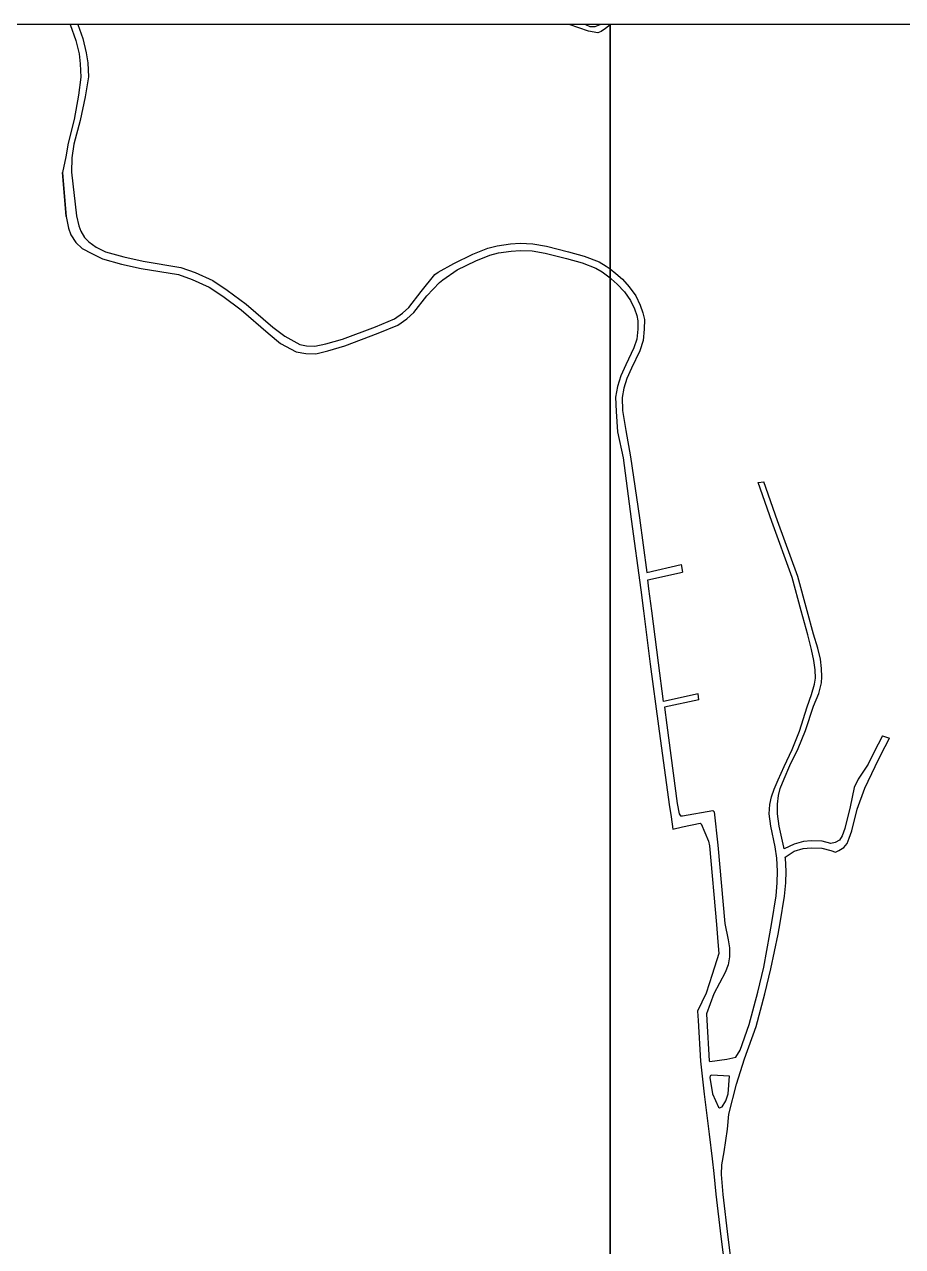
# Model space of a CAD drawing. Header units: metres. Extents: x -16000 to -12000, y -93000 to -90000.
# Drawn here: x -13046 to -12677, y -90514 to -90000 of the extents above; entities that cross this region are included whole.
import ezdxf

# ---------------------------------------------------------------- set-up
doc = ezdxf.new("R2010")
doc.units = ezdxf.units.M
doc.header["$LTSCALE"] = 2.5
doc.layers.add('図郭', color=7, linetype='Continuous')
doc.layers.add('道路', color=7, linetype='Continuous')

msp = doc.modelspace()

# ---------------------------------------------------------------- linework, layer by layer
at = {"layer": '図郭'}
for points in [[(-13600, -90600), (-12800, -90600), (-12800, -90000), (-13600, -90000)], [(-12800, -90600), (-12000, -90600), (-12000, -90000), (-12800, -90000)]]:
    msp.add_lwpolyline(points, close=True, dxfattribs=at)
at = {"layer": '道路'}
for points in [[(-13027.12, -90000), (-13024.7, -90006.74), (-13023.3, -90012.42), (-13022.86, -90016.52), (-13022.61, -90022.18), (-13023.55, -90029.77), (-13025.48, -90039.97), (-13027.96, -90049.99), (-13028.9, -90055.76), (-13030.34, -90062.28), (-13028.82, -90080.78), (-13027.88, -90085.75), (-13026.87, -90088.49), (-13024.69, -90091.72), (-13022.01, -90094.24), (-13017.98, -90096.37), (-13013.54, -90098.6), (-13005.5, -90100.86), (-12997.24, -90102.68), (-12981.51, -90105.28), (-12975.82, -90107.26), (-12968.69, -90110.5), (-12962.93, -90114.32), (-12955.15, -90120.07), (-12943.88, -90129.84), (-12938.58, -90134.19), (-12932.03, -90137.7), (-12928.01, -90138.43), (-12923.84, -90138.53), (-12918.78, -90137.36), (-12911.58, -90135.23), (-12897.6, -90129.96), (-12889.23, -90126.51), (-12885.48, -90123.9), (-12882.48, -90121.15), (-12877.13, -90114.2), (-12871.72, -90108.58), (-12870.38, -90107.42), (-12864.29, -90103.3), (-12856.48, -90099.4), (-12850.53, -90097.03), (-12846.91, -90096.05), (-12841.61, -90095.36), (-12837.79, -90095.1), (-12832.83, -90095.31), (-12827.29, -90096.27), (-12818.33, -90098.51), (-12811.77, -90100.34), (-12805.92, -90102.59), (-12803.28, -90104.16), (-12800, -90106.65)], [(-13023.93, -90000), (-13021.82, -90005.87), (-13020.34, -90011.9), (-13019.67, -90016.17), (-13019.34, -90022.05), (-13020.84, -90030.47), (-13022.94, -90040.35), (-13025.51, -90050.42), (-13026.45, -90056.19), (-13026.6, -90062.09), (-13024.46, -90080.57), (-13023.52, -90084.76), (-13022.69, -90087.01), (-13021.13, -90089.61), (-13019.21, -90091.48), (-13016.2, -90093.7), (-13012.24, -90095.69), (-13004.57, -90097.84), (-12996.47, -90099.63), (-12980.57, -90102.26), (-12974.5, -90104.36), (-12967.03, -90107.76), (-12961, -90111.76), (-12953.06, -90117.63), (-12941.8, -90127.39), (-12936.8, -90131.11), (-12930.49, -90134.6), (-12927.64, -90135.29), (-12924.22, -90135.39), (-12919.5, -90134.45), (-12912.54, -90132.39), (-12898.71, -90127.17), (-12890.68, -90123.85), (-12887.36, -90121.55), (-12884.7, -90119.11), (-12879.48, -90112.34), (-12873.75, -90105.26), (-12872.31, -90104.22), (-12865.66, -90100.63), (-12857.71, -90096.66), (-12851.48, -90094.18), (-12847.5, -90093.1), (-12841.9, -90092.37), (-12837.83, -90092.1), (-12832.51, -90092.32), (-12826.68, -90093.33), (-12817.55, -90095.61), (-12810.83, -90097.49), (-12804.61, -90099.88), (-12801.6, -90101.66), (-12800, -90102.88)], [(-12800, -90000.2), (-12801.85, -90001.7), (-12803.7, -90003.03), (-12805.1, -90003.51), (-12809.07, -90002.77), (-12817.16, -90000)], [(-12810.37, -90000), (-12808.56, -90000.83), (-12806.29, -90000.83), (-12804.16, -90000)], [(-12799.75, -90000), (-12800, -90000.2)], [(-13028.82, -90080.78), (-13030.34, -90062.28)], [(-13026.6, -90062.09), (-13024.46, -90080.57)], [(-12800, -90102.88), (-12797.55, -90104.74), (-12794.83, -90107.19), (-12791.92, -90110.39), (-12789.17, -90114.21), (-12787.3, -90118.12), (-12786.17, -90121.39), (-12785.55, -90124.15), (-12785.64, -90128.23), (-12786.08, -90132.98), (-12787.48, -90137.29), (-12791.02, -90144.56), (-12793, -90148.96), (-12794.18, -90152.98), (-12794.93, -90156.93), (-12794.78, -90162.39), (-12793.36, -90170.9), (-12791.46, -90181.95), (-12787.62, -90207.62), (-12784.56, -90230.6), (-12770.08, -90227.18)], [(-12800, -90106.65), (-12799.47, -90107.06), (-12796.98, -90109.29), (-12793.98, -90112.57), (-12791.42, -90116.15), (-12789.76, -90119.6), (-12788.75, -90122.5), (-12788.27, -90124.65), (-12788.35, -90128.17), (-12788.75, -90132.41), (-12789.95, -90136.13), (-12793.4, -90143.21), (-12795.51, -90147.89), (-12796.81, -90152.3), (-12797.66, -90156.79), (-12797.49, -90162.88), (-12796.82, -90171.45), (-12794.5, -90182.4), (-12791.09, -90208.12), (-12787.12, -90237.9), (-12785.99, -90246.76)], [(-12737.75, -90192.75), (-12735.25, -90192.46)], [(-12719.6, -90246.76), (-12723.45, -90232.64), (-12731.99, -90209.15), (-12737.75, -90192.75)], [(-12717.03, -90246.76), (-12720.95, -90232.35), (-12729.5, -90208.85), (-12735.25, -90192.46)], [(-12770.08, -90227.18), (-12769.53, -90230.52)], [(-12782.46, -90246.76), (-12783.65, -90237.45), (-12784.15, -90233.72), (-12769.53, -90230.52)], [(-12785.99, -90246.76), (-12783.13, -90269.16), (-12779.58, -90295.25), (-12775.2, -90328.27), (-12774.28, -90333.35), (-12773.6, -90338.62), (-12769.5, -90337.68), (-12762.12, -90336.12), (-12761.71, -90336.32), (-12758.53, -90343.68), (-12758.17, -90345.6), (-12755.17, -90378.69), (-12754.65, -90385.95), (-12754.28, -90390.85), (-12757.05, -90399.69), (-12759.57, -90407.66), (-12763.16, -90415.19), (-12762.99, -90419.09), (-12761.99, -90436.19), (-12760.37, -90450.06), (-12758.31, -90466.86), (-12756.98, -90477.3), (-12756.31, -90483.51), (-12755.49, -90492.11), (-12753.42, -90509.97), (-12750.75, -90530.93)], [(-12762.87, -90281.67), (-12777.46, -90284.89), (-12779.67, -90268.66), (-12782.46, -90246.76)], [(-12762.69, -90284.15), (-12777.13, -90287.3), (-12776.11, -90294.78), (-12771.74, -90327.73), (-12770.95, -90332.1), (-12770.43, -90332.96), (-12769.48, -90333.02), (-12756.77, -90330.74), (-12756.19, -90331.24), (-12754.69, -90345.29), (-12751.69, -90378.26), (-12750.27, -90385.11), (-12749.8, -90388.57), (-12749.82, -90392.38), (-12750.34, -90395.64), (-12751.57, -90398.91), (-12756.4, -90407.95), (-12759.39, -90416.33), (-12759.36, -90418.95), (-12758.36, -90436.04), (-12758, -90436.32), (-12750.82, -90435.38), (-12747.16, -90434.55), (-12745.29, -90431.61), (-12741.44, -90420.75), (-12737.77, -90407.21), (-12735.25, -90396.73), (-12732.86, -90382.68), (-12731.98, -90377.93), (-12730.16, -90366.68), (-12729.65, -90361.14), (-12729.57, -90356.25), (-12729.87, -90350.79), (-12730.51, -90346.06), (-12732.43, -90337.33), (-12733.1, -90332.1), (-12732.86, -90328.21), (-12732.08, -90325.02), (-12730.91, -90321.83), (-12729.22, -90317.8), (-12726.82, -90312.23), (-12723.35, -90305.04), (-12720.32, -90297.42), (-12717.08, -90287.13), (-12715.22, -90281.89), (-12713.98, -90277.55), (-12713.55, -90275.04), (-12713.75, -90271.54), (-12714.24, -90267.69), (-12715.32, -90263.04), (-12716.86, -90256.82), (-12719.6, -90246.76)], [(-12685.41, -90299.35), (-12689.03, -90306.33), (-12691.36, -90311.24), (-12695.65, -90317.49), (-12697.34, -90321.09), (-12698.98, -90329.13), (-12701.26, -90338.27), (-12702.38, -90341.34), (-12703.52, -90343.18), (-12705.25, -90344.22), (-12707.07, -90344.61), (-12710.79, -90343.64), (-12715.38, -90343.49), (-12718.65, -90343.82), (-12722.5, -90344.89), (-12726.82, -90346.86), (-12726.92, -90346.12), (-12728.84, -90337.39), (-12729.51, -90332.16), (-12729.57, -90328.01), (-12729.1, -90324.5), (-12728.42, -90321.43), (-12726.73, -90317.4), (-12724.33, -90311.83), (-12720.85, -90304.64), (-12717.83, -90297.02), (-12714.4, -90286.85), (-12712.22, -90281.57), (-12711.04, -90277.03), (-12710.85, -90274.48), (-12711.05, -90270.98), (-12711.54, -90267.13), (-12712.62, -90262.48), (-12714.37, -90256.53), (-12717.03, -90246.76)], [(-12762.69, -90284.15), (-12762.87, -90281.67)], [(-12747.67, -90531.19), (-12750.34, -90510.23), (-12752.41, -90492.37), (-12753.15, -90483.9), (-12752.99, -90479.8), (-12752.07, -90474.41), (-12750.65, -90464.78), (-12750.02, -90458.48), (-12746.8, -90445.86), (-12743.4, -90435.28), (-12738.57, -90421.65), (-12734.86, -90407.95), (-12732.32, -90397.39), (-12729.26, -90382.74), (-12728.38, -90377.99), (-12726.57, -90366.74), (-12726.06, -90361.19), (-12725.98, -90356.31), (-12726.27, -90350.85), (-12726.34, -90350.35), (-12722.56, -90347.81), (-12718.72, -90346.74), (-12715.45, -90346.4), (-12710.86, -90346.56), (-12707.14, -90347.53), (-12705.11, -90348.33), (-12703.82, -90347.58), (-12701.7, -90346.3), (-12700.21, -90344.61), (-12699.45, -90342.35), (-12698.33, -90339.27), (-12696.05, -90330.13), (-12692.87, -90321.32), (-12688.43, -90312.24), (-12686.1, -90307.33), (-12682.48, -90300.36)], [(-12685.41, -90299.35), (-12682.48, -90300.36)], [(-12749.73, -90442.49), (-12757.29, -90442.1), (-12757.92, -90442.4), (-12758.06, -90443.03), (-12756.91, -90450.02), (-12754.37, -90455.5), (-12753.94, -90455.85), (-12752.81, -90455.41), (-12751.29, -90452.91), (-12750.27, -90449.93), (-12749.73, -90442.49)]]:
    msp.add_lwpolyline(points, dxfattribs=at)

doc.saveas('drawing.dxf')
